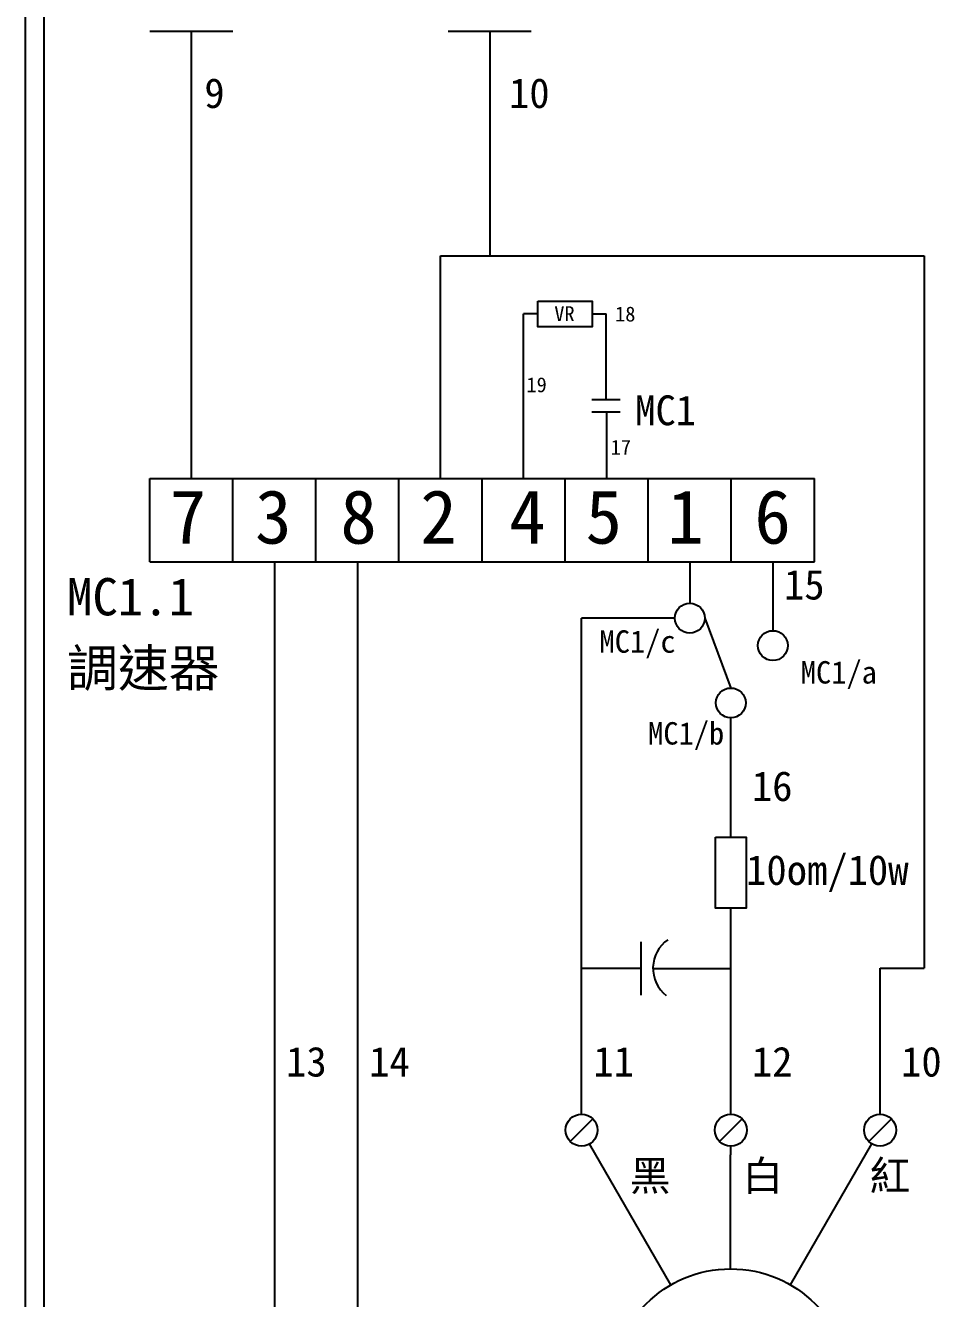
# Model space of a CAD drawing. Extents: x 10 to 297, y 3 to 207.
# Drawn here: x 10 to 71.3, y 47 to 132.3 of the extents above; entities that cross this region are included whole.
import ezdxf

# ---------------------------------------------------------------- set-up
doc = ezdxf.new("R2010")
doc.units = 0
doc.layers.get('0').update_dxf_attribs({"linetype": 'CONTINUOUS'})
doc.layers.add('圖框層', color=7, linetype='CONTINUOUS')
doc.layers.add('標尺寸層', color=3, linetype='CONTINUOUS')
doc.styles.add('STSL', font='kaiu.ttf')

msp = doc.modelspace()

# ---------------------------------------------------------------- linework, layer by layer
for p, q in [((48.025, 59.077), (46.51, 57.562)), ((58.025, 59.077), (56.51, 57.562)), ((68.025, 59.077), (66.51, 57.562)), ((53.256, 47.947), (47.803, 57.392)), ((57.256, 57.248), (57.256, 56.66)), ((61.256, 47.947), (66.715, 57.402)), ((57.256, 49.019), (57.256, 56.66))]:
    msp.add_line(p, q)
for centre, radius in [((47.268, 58.319), 1.071), ((57.268, 58.319), 1.071), ((67.268, 58.319), 1.071), ((57.256, 41.019), 8)]:
    msp.add_circle(centre, radius)
at = {"layer": '圖框層', "color": 7}
for p, q in [((10, 3), (10, 206.969)), ((11.25, 4.25), (11.25, 205.719))]:
    msp.add_line(p, q, dxfattribs=at)
at = {"layer": '標尺寸層', "color": 7}
for p, q in [((18.327, 131.97), (23.895, 131.97)), ((21.111, 131.97), (21.111, 101.975)), ((38.327, 131.97), (43.895, 131.97)), ((41.111, 131.97), (41.111, 116.91)), ((37.815, 101.975), (37.815, 116.91)), ((37.815, 116.91), (41.111, 116.91)), ((41.111, 116.91), (70.223, 116.91)), ((70.223, 116.91), (70.223, 69.164)), ((44.344, 113.009), (43.382, 113.009)), ((43.382, 101.975), (43.382, 113.009)), ((47.969, 113.009), (48.91, 113.009)), ((48.91, 107.278), (48.91, 113.009)), ((47.963, 107.278), (49.856, 107.278)), ((47.963, 106.443), (49.856, 106.443)), ((48.95, 101.975), (48.95, 106.443)), ((18.327, 96.407), (18.327, 101.975)), ((18.327, 101.975), (23.895, 101.975)), ((23.895, 96.407), (23.895, 101.975)), ((23.895, 96.407), (23.895, 101.975)), ((23.895, 101.975), (29.463, 101.975)), ((29.463, 96.407), (29.463, 101.975)), ((29.463, 96.407), (29.463, 101.975)), ((29.463, 101.975), (35.031, 101.975)), ((35.031, 96.407), (35.031, 101.975)), ((35.031, 96.407), (35.031, 101.975)), ((35.031, 101.975), (40.599, 101.975)), ((40.599, 96.407), (40.599, 101.975)), ((40.599, 96.407), (40.599, 101.975)), ((40.599, 101.975), (46.166, 101.975)), ((46.166, 96.407), (46.166, 101.975)), ((46.166, 96.407), (46.166, 101.975)), ((46.166, 101.975), (51.734, 101.975)), ((51.734, 96.407), (51.734, 101.975)), ((51.734, 96.407), (51.734, 101.975)), ((51.734, 101.975), (57.302, 101.975)), ((57.302, 96.407), (57.302, 101.975)), ((57.302, 96.407), (57.302, 101.975)), ((57.302, 101.975), (62.87, 101.975)), ((62.87, 96.407), (62.87, 101.975)), ((18.327, 96.407), (23.895, 96.407)), ((23.895, 96.407), (29.463, 96.407)), ((26.679, 96.407), (26.679, 37.386)), ((29.463, 96.407), (35.031, 96.407)), ((32.247, 96.407), (32.247, 43.256)), ((35.031, 96.407), (40.599, 96.407)), ((40.599, 96.407), (46.166, 96.407)), ((46.166, 96.407), (51.734, 96.407)), ((51.734, 96.407), (57.302, 96.407)), ((54.518, 96.407), (54.518, 93.628)), ((57.302, 96.407), (62.87, 96.407)), ((60.086, 96.407), (60.086, 91.787)), ((47.268, 59.39), (47.268, 92.628)), ((53.518, 92.628), (47.268, 92.628)), ((55.518, 92.628), (57.268, 87.943)), ((57.268, 77.956), (57.268, 85.943)), ((57.268, 69.149), (57.268, 73.182)), ((51.231, 70.933), (51.231, 67.365)), ((51.231, 69.149), (47.268, 69.149)), ((52.125, 69.149), (57.268, 69.149)), ((57.268, 59.39), (57.268, 69.149)), ((67.268, 59.39), (67.268, 69.164)), ((67.268, 69.164), (70.223, 69.164))]:
    msp.add_line(p, q, dxfattribs=at)
for points in [[(44.344, 113.877), (47.969, 113.877), (47.969, 112.141), (44.344, 112.141)], [(56.243, 77.956), (58.292, 77.956), (58.292, 73.182), (56.243, 73.182)]]:
    msp.add_lwpolyline(points, close=True, dxfattribs=at)
for centre in [(54.518, 92.628), (60.086, 90.787), (57.268, 86.943)]:
    msp.add_circle(centre, 1, dxfattribs=at)
msp.add_arc((54.383, 69.163), 2.332, 124.86921, 231.54676, dxfattribs=at)

# ---------------------------------------------------------------- texts
at = {"layer": '圖框層', "color": 4, "style": 'STSL'}
for s, height, p in [('9', 2, (21.988, 126.811)), ('10', 2, (42.404, 126.811)), ('VR', 1, (45.439, 112.532)), ('18', 1, (49.514, 112.507)), ('19', 1, (43.574, 107.765)), ('MC1', 2, (50.858, 105.554)), ('17', 1, (49.218, 103.577)), ('7', 3.6, (19.669, 97.618)), ('3', 3.6, (25.385, 97.618)), ('8', 3.6, (31.1, 97.618)), ('2', 3.6, (36.459, 97.618)), ('4', 3.6, (42.413, 97.618)), ('5', 3.6, (47.533, 97.618)), ('1', 3.6, (53.011, 97.618)), ('6', 3.6, (58.845, 97.618)), ('15', 2, (60.83, 93.875)), ('MC1.1', 2.5, (12.789, 92.812)), ('MC1/c', 1.5, (48.469, 90.309)), ('調速器', 2.5, (12.789, 88.031)), ('MC1/a', 1.5, (61.955, 88.244)), ('MC1/b', 1.5, (51.726, 84.156)), ('16', 2, (58.678, 80.368)), ('10om/10w', 2, (58.292, 74.751)), ('13', 2, (27.466, 61.906)), ('14', 2, (33.034, 61.906)), ('11', 2, (48.055, 61.906)), ('12', 2, (58.678, 61.906)), ('10', 2, (68.678, 61.906)), ('黑', 2, (50.496, 54.262)), ('白', 2, (58.04, 54.262)), ('紅', 2, (66.573, 54.262))]:
    msp.add_text(s, height=height, dxfattribs=at).set_placement(p)

doc.saveas('drawing.dxf')
